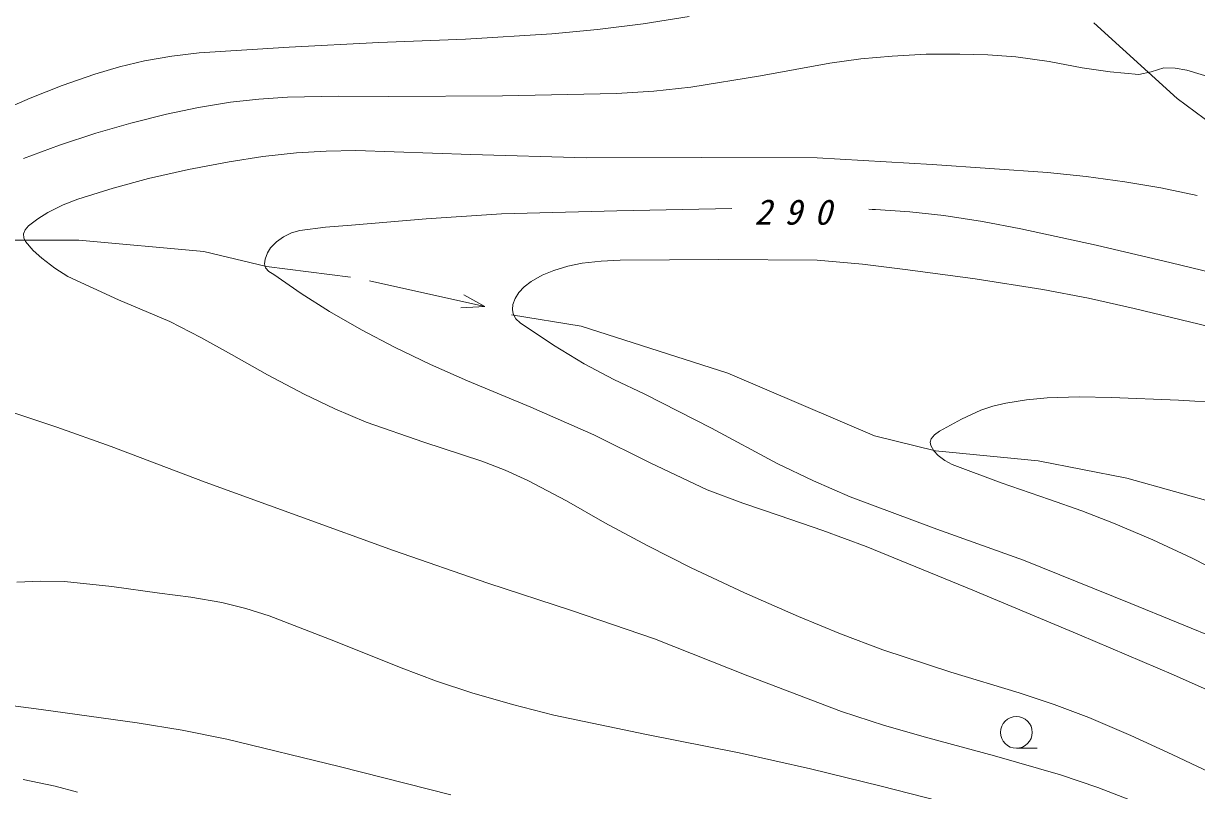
# Model space of a CAD drawing. Units: millimetres, scale not verified. Extents: x 61448 to 701448, y 5061 to 365061.
# Drawn here: x 378634 to 429406, y 246248 to 279469 of the extents above; entities that cross this region are included whole.
import ezdxf

# ---------------------------------------------------------------- set-up
doc = ezdxf.new("R2010")
doc.units = ezdxf.units.MM
doc.header["$LTSCALE"] = 1000
doc.linetypes.add('DASHED', pattern=[7.5, 6, -1.5])
doc.layers.add('S-SUV', color=7, linetype='Continuous', lineweight=13)
doc.styles.add('ＭＳ ゴシック', font='')
doc.styles.get('ＭＳ ゴシック').set_extended_font_data('MS Gothic')

msp = doc.modelspace()

# ---------------------------------------------------------------- linework, layer by layer
at = {"layer": 'S-SUV'}
for p, q in [((405462, 279454), (407447, 279770)), ((403480, 279203), (405462, 279454)), ((394020, 278638), (397761, 278795)), ((397761, 278795), (401502, 279013)), ((401502, 279013), (403480, 279203)), ((386241, 278194), (390129, 278446)), ((390129, 278446), (394020, 278638)), ((382786, 277587), (383873, 277844)), ((383873, 277844), (385052, 278049)), ((385052, 278049), (386241, 278194)), ((413537, 277745), (410532, 277195)), ((414883, 277931), (413537, 277745)), ((416236, 278058), (414883, 277931)), ((417704, 278132), (416236, 278058)), ((419165, 278144), (417704, 278132)), ((420376, 278113), (419165, 278144)), ((421582, 278022), (420376, 278113)), ((423024, 277814), (421582, 278022)), ((424457, 277547), (423024, 277814)), ((380315, 276784), (381723, 277273)), ((381723, 277273), (382786, 277587)), ((425674, 277371), (424457, 277547)), ((426903, 277253), (425674, 277371)), ((427449, 277372), (426903, 277253)), ((427985, 277553), (427449, 277372)), ((428485, 277527), (427985, 277553)), ((428979, 277441), (428485, 277527)), ((430089, 277116), (428979, 277441)), ((378929, 276238), (380315, 276784)), ((410532, 277195), (407515, 276704)), ((377180, 275476), (378929, 276238)), ((390063, 276278), (388828, 276196)), ((392251, 276320), (390063, 276278)), ((394441, 276301), (392251, 276320)), ((399370, 276336), (394441, 276301)), ((404298, 276431), (399370, 276336)), ((405914, 276538), (404298, 276431)), ((407515, 276704), (405914, 276538)), ((386214, 275828), (384831, 275540)), ((387597, 276053), (386214, 275828)), ((388828, 276196), (387597, 276053)), ((384831, 275540), (383288, 275156)), ((381763, 274715), (380188, 274199)), ((383288, 275156), (381763, 274715)), ((380188, 274199), (378632, 273627)), ((387540, 273476), (388992, 273701)), ((388992, 273701), (390447, 273866)), ((390447, 273866), (391730, 273945)), ((391730, 273945), (393017, 273963)), ((393017, 273963), (398003, 273787)), ((398003, 273787), (402999, 273653)), ((402999, 273653), (407986, 273663)), ((407986, 273663), (412982, 273648)), ((385777, 273143), (387540, 273476)), ((412982, 273648), (417959, 273354)), ((417959, 273354), (422949, 273012)), ((382518, 272342), (384043, 272755)), ((384043, 272755), (385777, 273143)), ((422949, 273012), (424627, 272843)), ((424627, 272843), (426305, 272613)), ((380989, 271866), (382518, 272342)), ((426305, 272613), (427866, 272347)), ((427866, 272347), (429431, 272019)), ((380348, 271612), (380989, 271866)), ((379249, 271014), (379693, 271285)), ((379693, 271285), (380348, 271612)), ((399317, 271231), (396069, 271013)), ((404311, 271361), (399317, 271231)), ((409296, 271457), (404311, 271361)), ((415365, 271415), (415225, 271421)), ((415505, 271408), (415365, 271415)), ((416991, 271308), (415505, 271408)), ((418471, 271148), (416991, 271308)), ((420138, 270893), (418471, 271148)), ((378707, 270528), (378845, 270698)), ((378845, 270698), (379249, 271014)), ((391712, 270652), (390598, 270508)), ((392837, 270736), (391712, 270652)), ((396069, 271013), (392837, 270736)), ((421798, 270579), (420138, 270893)), ((378636, 270351), (378707, 270528)), ((378645, 270186), (378636, 270351)), ((378717, 270027), (378645, 270186)), ((389889, 270224), (389591, 270014)), ((390236, 270396), (389889, 270224)), ((390598, 270508), (390236, 270396)), ((425061, 269868), (421798, 270579)), ((377202, 270088), (381032, 270088)), ((379054, 269643), (378717, 270027)), ((379433, 269304), (379054, 269643)), ((381032, 270088), (386434, 269596)), ((389332, 269755), (389191, 269539)), ((389591, 270014), (389332, 269755)), ((428311, 269100), (425061, 269868)), ((379992, 268871), (379433, 269304)), ((386434, 269596), (389152, 268942)), ((389092, 269266), (389070, 269063)), ((389191, 269539), (389092, 269266)), ((402820, 269090), (403632, 269181)), ((403632, 269181), (404456, 269212)), ((404456, 269212), (408727, 269247)), ((408727, 269247), (412991, 269223)), ((412991, 269223), (414949, 269040)), ((430984, 268447), (428311, 269100)), ((380554, 268512), (379992, 268871)), ((389070, 269063), (389110, 268881)), ((389110, 268881), (389261, 268724)), ((389152, 268942), (392785, 268483)), ((389261, 268724), (389473, 268594)), ((389473, 268594), (390655, 267771)), ((401088, 268562), (401596, 268777)), ((401596, 268777), (402199, 268963)), ((402199, 268963), (402820, 269090)), ((414949, 269040), (416904, 268797)), ((416904, 268797), (419829, 268405)), ((382749, 267506), (380554, 268512)), ((393604, 268320), (398604, 267218)), ((400311, 268068), (400602, 268289)), ((400602, 268289), (401088, 268562)), ((419829, 268405), (422753, 267951)), ((390655, 267771), (391873, 266997)), ((397689, 267714), (398604, 267218)), ((399917, 267560), (400071, 267811)), ((400071, 267811), (400311, 268068)), ((422753, 267951), (424734, 267567)), ((384969, 266555), (382749, 267506)), ((398604, 267218), (397566, 267155)), ((399797, 267078), (399820, 267291)), ((399835, 266887), (399797, 267078)), ((399820, 267291), (399917, 267560)), ((424734, 267567), (426703, 267125)), ((426703, 267125), (429942, 266349)), ((386315, 265872), (384969, 266555)), ((391873, 266997), (393260, 266202)), ((399758, 266847), (402770, 266355)), ((399951, 266684), (399835, 266887)), ((400126, 266503), (399951, 266684)), ((393260, 266202), (394686, 265455)), ((401570, 265542), (400126, 266503)), ((402770, 266355), (409121, 264326)), ((387633, 265135), (386315, 265872)), ((402895, 264730), (401570, 265542)), ((389201, 264248), (387633, 265135)), ((394686, 265455), (396254, 264699)), ((396254, 264699), (397856, 263995)), ((404180, 264053), (402895, 264730)), ((390788, 263419), (389201, 264248)), ((405525, 263414), (404180, 264053)), ((409121, 264326), (415472, 261609)), ((397856, 263995), (400594, 262854)), ((392115, 262786), (390788, 263419)), ((408409, 261941), (405525, 263414)), ((421153, 263029), (420585, 262897)), ((422042, 263171), (421153, 263029)), ((422938, 263253), (422042, 263171)), ((424331, 263295), (422938, 263253)), ((425728, 263277), (424331, 263295)), ((428619, 263156), (425728, 263277)), ((431512, 262975), (428619, 263156)), ((377693, 262782), (380072, 261990)), ((393466, 262208), (392115, 262786)), ((400594, 262854), (403316, 261655)), ((420068, 262717), (419240, 262331)), ((420585, 262897), (420068, 262717)), ((380072, 261990), (382432, 261141)), ((395957, 261332), (393466, 262208)), ((419240, 262331), (418281, 261810)), ((403316, 261655), (405759, 260439)), ((411262, 260416), (408409, 261941)), ((415472, 261609), (418101, 260954)), ((417922, 261479), (417881, 261343)), ((418067, 261653), (417922, 261479)), ((418281, 261810), (418067, 261653)), ((382432, 261141), (386499, 259604)), ((398467, 260514), (395957, 261332)), ((417881, 261343), (417902, 261196)), ((417902, 261196), (418031, 260965)), ((399480, 260122), (398467, 260514)), ((418031, 260965), (418218, 260758)), ((418101, 260954), (422553, 260528)), ((418218, 260758), (418508, 260536)), ((418508, 260536), (418830, 260365)), ((422553, 260528), (426383, 259775)), ((400460, 259678), (399480, 260122)), ((405759, 260439), (408232, 259276)), ((412828, 259661), (411262, 260416)), ((418830, 260365), (420950, 259571)), ((386499, 259604), (390594, 258121)), ((402140, 258792), (400460, 259678)), ((414409, 258964), (412828, 259661)), ((420950, 259571), (423049, 258848)), ((426383, 259775), (430737, 258564)), ((408232, 259276), (409772, 258693)), ((418159, 257563), (414409, 258964)), ((403797, 257849), (402140, 258792)), ((409772, 258693), (411345, 258162)), ((423049, 258848), (424438, 258369)), ((390594, 258121), (394650, 256646)), ((411345, 258162), (413238, 257514)), ((424438, 258369), (425812, 257831)), ((405654, 256845), (403797, 257849)), ((413238, 257514), (415110, 256811)), ((421923, 256221), (418159, 257563)), ((425812, 257831), (427519, 257101)), ((427519, 257101), (429212, 256311)), ((394650, 256646), (398726, 255227)), ((407528, 255900), (405654, 256845)), ((415110, 256811), (419727, 254920)), ((409842, 254814), (407528, 255900)), ((426560, 254351), (421923, 256221)), ((429212, 256311), (433662, 254053)), ((379379, 255318), (378354, 255274)), ((380403, 255302), (379379, 255318)), ((382463, 255080), (380403, 255302)), ((384526, 254796), (382463, 255080)), ((398726, 255227), (402349, 254052)), ((419727, 254920), (424341, 252995)), ((385884, 254621), (384526, 254796)), ((387217, 254389), (385884, 254621)), ((388252, 254127), (387217, 254389)), ((412174, 253786), (409842, 254814)), ((389263, 253810), (388252, 254127)), ((402349, 254052), (405951, 252820)), ((431177, 252462), (426560, 254351)), ((392141, 252709), (389263, 253810)), ((413994, 253035), (412174, 253786)), ((415827, 252345), (413994, 253035)), ((424341, 252995), (428413, 251253)), ((394980, 251559), (392141, 252709)), ((405951, 252820), (409983, 251216)), ((418774, 251380), (415827, 252345)), ((396504, 250991), (394980, 251559)), ((421731, 250476), (418774, 251380)), ((398039, 250483), (396504, 250991)), ((409983, 251216), (414034, 249669)), ((428413, 251253), (432470, 249453)), ((399803, 249971), (398039, 250483)), ((423248, 249973), (421731, 250476)), ((379400, 249763), (375245, 250284)), ((401586, 249516), (399803, 249971)), ((424743, 249413), (423248, 249973)), ((383550, 249183), (379400, 249763)), ((405596, 248669), (401586, 249516)), ((414034, 249669), (415898, 249068)), ((426560, 248636), (424743, 249413)), ((385501, 248860), (383550, 249183)), ((387441, 248478), (385501, 248860)), ((415898, 249068), (417780, 248525)), ((392292, 247289), (387441, 248478)), ((409614, 247881), (405596, 248669)), ((417780, 248525), (420657, 247755)), ((428346, 247807), (426560, 248636)), ((412692, 247191), (409614, 247881)), ((421609, 248077), (422504, 248077)), ((431526, 246314), (428346, 247807)), ((397129, 246063), (392292, 247289)), ((420657, 247755), (423516, 246928)), ((415760, 246441), (412692, 247191)), ((423516, 246928), (425133, 246374)), ((380010, 246440), (378616, 246729)), ((380974, 246183), (380010, 246440)), ((418239, 245805), (415760, 246441)), ((425133, 246374), (426730, 245763))]:
    msp.add_line(p, q, dxfattribs=at)
at = {"layer": 'S-SUV', "linetype": 'DASHED'}
for p, q in [((424962, 279501), (428569, 276216)), ((428569, 276216), (432645, 273175))]:
    msp.add_line(p, q, dxfattribs=at)
at = {"layer": 'S-SUV'}
msp.add_circle((421609, 248766), 688, dxfattribs=at)

# ---------------------------------------------------------------- texts
at = {"layer": 'S-SUV', "insert": (410263, 270738), "char_height": 1100, "attachment_point": 7, "rotation": 359.9, "style": 'ＭＳ ゴシック'}
msp.add_mtext('\\T1.73;\\Q15;290', dxfattribs=at)

doc.saveas('drawing.dxf')
